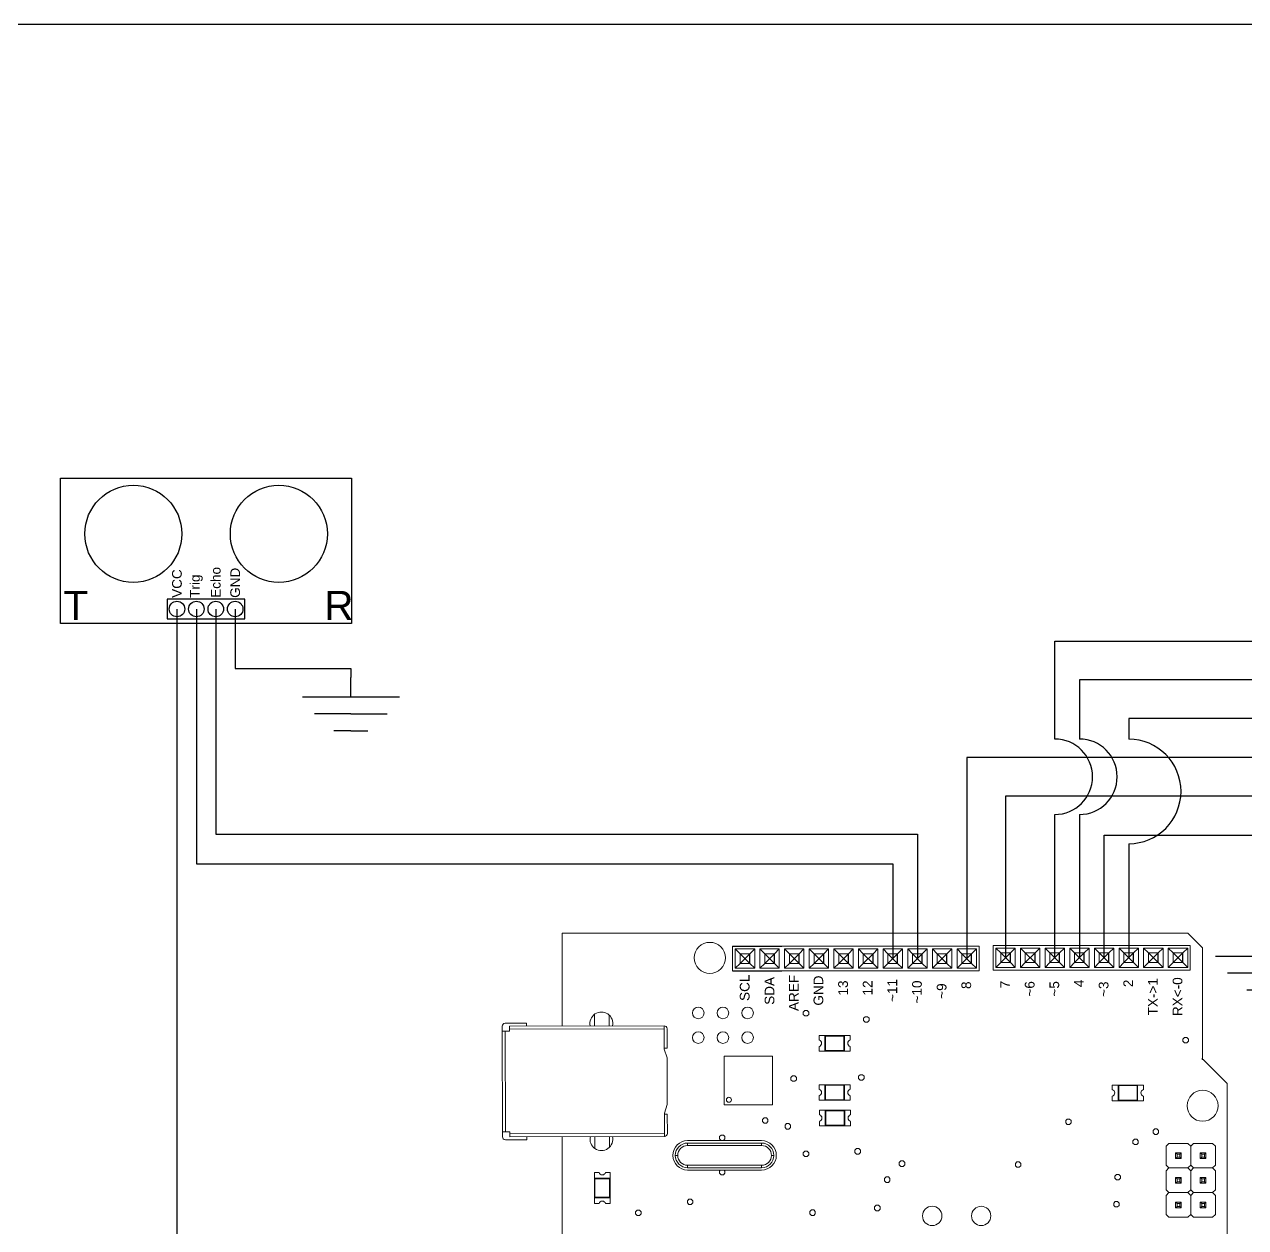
# Model space of a CAD drawing. Header units: millimetres. Extents: x -563 to 260, y 0 to 322.
# Drawn here: x 20.4 to 146.3, y 91 to 215 of the extents above; entities that cross this region are included whole.
import ezdxf

# ---------------------------------------------------------------- set-up
doc = ezdxf.new("R2010")
doc.units = ezdxf.units.MM
doc.header["$MEASUREMENT"] = 0
doc.linetypes.add('CONTINU', pattern=[0])
for name, color, linetype in [('1', 1, 'Continuous'), ('2', 2, 'CONTINU'), ('3', 3, 'CONTINU')]:
    doc.layers.add(name, color=color, linetype=linetype)
doc.styles.get("Standard").update_dxf_attribs({"font": 'arial.ttf'})

# ---------------------------------------------------------------- blocks, each defined once
blk = doc.blocks.new('HC SR-04')
for p, q in [((4, 2), (-4, 2)), ((-4, 2), (-4, 0)), ((4, 0), (4, 2)), ((-4, 0), (0, 0)), ((0, 0), (4, 0))]:
    blk.add_line(p, q)
blk.add_lwpolyline([(-15, 14.5), (15, 14.5), (15, -0.5), (-15, -0.5)], close=True)
for centre, radius in [((-7.5, 8.75), 5), ((7.5, 8.75), 5), ((-3, 1), 0.8), ((-1, 1), 0.8), ((1, 1), 0.8), ((3, 1), 0.8)]:
    blk.add_circle(centre, radius)
at = {"char_height": 1, "attachment_point": 4, "rotation": 90}
for s, insert in [('VCC', (-3, 2.15)), ('Echo', (1, 2.15)), ('GND', (3, 2.15)), ('Trig', (-1, 2.15))]:
    blk.add_mtext_dynamic_manual_height_columns(s, width=4.9234, gutter_width=25, heights=[0], dxfattribs=dict(at, insert=insert))
at = {"char_height": 3}
for s, insert, attachment_point in [('\\pxql;T', (-14.7, -0.13), 7), ('\\pxql;R', (17.01, -0.13), 9)]:
    blk.add_mtext_dynamic_manual_height_columns(s, width=4.8352, gutter_width=25, heights=[0], dxfattribs=dict(at, insert=insert, attachment_point=attachment_point))
blk = doc.blocks.new('GND')
for p, q in [((-336.84, 143.52), (-336.84, 145.52)), ((-341.84, 143.52), (-331.84, 143.52)), ((-336.84, 141.77), (-340.59, 141.77)), ((-336.84, 141.77), (-333.09, 141.77)), ((-336.84, 140.02), (-338.59, 140.02)), ((-336.84, 140.02), (-335.09, 140.02))]:
    blk.add_line(p, q)
blk = doc.blocks.new('Ground')
blk.add_blockref('GND', (336.84, -145.52))

msp = doc.modelspace()

# ---------------------------------------------------------------- linework, layer by layer
for p, q in [((250, 215), (10, 215)), ((36.11, 154.74), (36.11, 56.82)), ((38.11, 154.74), (38.11, 128.46)), ((40.11, 154.74), (40.11, 131.52)), ((42.11, 154.74), (42.11, 148.61)), ((126.6, 141.34), (126.6, 151.44)), ((126.6, 151.44), (180.81, 151.44)), ((42.11, 148.61), (54.04, 148.61)), ((54.04, 148.61), (54.04, 147.68)), ((180.81, 147.44), (129.14, 147.44)), ((129.14, 147.44), (129.14, 141.34)), ((180.81, 143.44), (134.22, 143.44)), ((134.22, 143.44), (134.22, 141.34)), ((180.81, 139.44), (117.52, 139.44)), ((117.52, 139.44), (117.52, 118.71)), ((180.81, 135.44), (121.52, 135.44)), ((121.52, 135.44), (121.52, 118.79)), ((126.6, 118.79), (126.6, 133.57)), ((129.14, 133.57), (129.14, 118.79)), ((40.11, 131.52), (112.44, 131.52)), ((112.44, 131.52), (112.44, 118.71)), ((131.68, 118.79), (131.68, 131.44)), ((131.68, 131.44), (180.81, 131.44)), ((134.22, 130.55), (134.22, 118.79)), ((38.11, 128.46), (109.9, 128.46)), ((109.9, 128.46), (109.9, 118.71))]:
    msp.add_line(p, q)
for centre, radius in [((126.6, 137.45), 3.89), ((129.14, 137.45), 3.89), ((134.22, 135.94), 5.39)]:
    msp.add_arc(centre, radius, 270, 90)
at = {"layer": '1', "color": 0, "linetype": 'Continuous', "lineweight": 15}
for p, q in [((93.39, 119.98), (93.39, 117.44)), ((93.66, 119.71), (95.66, 119.71)), ((93.66, 117.71), (93.66, 119.71)), ((94.16, 119.21), (93.66, 119.71)), ((95.66, 119.71), (95.16, 119.21)), ((95.66, 119.71), (95.66, 117.71)), ((96.7, 119.21), (96.2, 119.71)), ((96.2, 119.71), (98.2, 119.71)), ((96.2, 117.71), (96.2, 119.71)), ((98.2, 119.71), (97.7, 119.21)), ((98.2, 119.71), (98.2, 117.71)), ((118.79, 119.98), (98.47, 119.98)), ((98.74, 119.71), (100.74, 119.71)), ((98.74, 117.71), (98.74, 119.71)), ((99.24, 119.21), (98.74, 119.71)), ((100.74, 119.71), (100.24, 119.21)), ((100.74, 119.71), (100.74, 117.71)), ((101.78, 119.21), (101.28, 119.71)), ((101.28, 119.71), (103.28, 119.71)), ((101.28, 117.71), (101.28, 119.71)), ((103.28, 119.71), (102.78, 119.21)), ((103.28, 119.71), (103.28, 117.71)), ((104.32, 119.21), (103.82, 119.71)), ((103.82, 119.71), (105.82, 119.71)), ((103.82, 117.71), (103.82, 119.71)), ((105.82, 119.71), (105.32, 119.21)), ((105.82, 119.71), (105.82, 117.71)), ((106.86, 119.21), (106.36, 119.71)), ((106.36, 119.71), (108.36, 119.71)), ((106.36, 117.71), (106.36, 119.71)), ((108.36, 119.71), (107.86, 119.21)), ((108.36, 119.71), (108.36, 117.71)), ((109.4, 119.21), (108.9, 119.71)), ((108.9, 119.71), (110.9, 119.71)), ((108.9, 117.71), (108.9, 119.71)), ((110.9, 119.71), (110.4, 119.21)), ((110.9, 119.71), (110.9, 117.71)), ((111.44, 117.71), (111.44, 119.71)), ((111.94, 119.21), (111.44, 119.71)), ((111.44, 119.71), (113.44, 119.71)), ((113.44, 119.71), (112.94, 119.21)), ((113.44, 119.71), (113.44, 117.71)), ((114.48, 119.21), (113.98, 119.71)), ((113.98, 119.71), (115.98, 119.71)), ((113.98, 117.71), (113.98, 119.71)), ((115.98, 119.71), (115.48, 119.21)), ((115.98, 119.71), (115.98, 117.71)), ((116.52, 119.71), (118.52, 119.71)), ((116.52, 117.71), (116.52, 119.71)), ((117.02, 119.21), (116.52, 119.71)), ((118.52, 119.71), (118.02, 119.21)), ((118.52, 119.71), (118.52, 117.71)), ((118.79, 117.44), (118.79, 119.98)), ((120.25, 120.06), (120.25, 117.52)), ((140.57, 120.06), (120.25, 120.06)), ((120.52, 117.79), (120.52, 119.79)), ((121.02, 119.29), (120.52, 119.79)), ((120.52, 119.79), (122.52, 119.79)), ((122.52, 119.79), (122.02, 119.29)), ((122.52, 119.79), (122.52, 117.79)), ((123.06, 117.79), (123.06, 119.79)), ((123.56, 119.29), (123.06, 119.79)), ((123.06, 119.79), (125.06, 119.79)), ((125.06, 119.79), (124.56, 119.29)), ((125.06, 119.79), (125.06, 117.79)), ((126.1, 119.29), (125.6, 119.79)), ((125.6, 119.79), (127.6, 119.79)), ((125.6, 117.79), (125.6, 119.79)), ((127.6, 119.79), (127.1, 119.29)), ((127.6, 119.79), (127.6, 117.79)), ((128.14, 117.79), (128.14, 119.79)), ((128.64, 119.29), (128.14, 119.79)), ((128.14, 119.79), (130.14, 119.79)), ((130.14, 119.79), (129.64, 119.29)), ((130.14, 119.79), (130.14, 117.79)), ((130.68, 117.79), (130.68, 119.79)), ((131.18, 119.29), (130.68, 119.79)), ((130.68, 119.79), (132.68, 119.79)), ((132.68, 119.79), (132.18, 119.29)), ((132.68, 119.79), (132.68, 117.79)), ((133.22, 117.79), (133.22, 119.79)), ((133.72, 119.29), (133.22, 119.79)), ((133.22, 119.79), (135.22, 119.79)), ((135.22, 119.79), (134.72, 119.29)), ((135.22, 119.79), (135.22, 117.79)), ((135.76, 117.79), (135.76, 119.79)), ((136.26, 119.29), (135.76, 119.79)), ((135.76, 119.79), (137.76, 119.79)), ((137.76, 119.79), (137.26, 119.29)), ((137.76, 119.79), (137.76, 117.79)), ((138.3, 119.79), (140.3, 119.79)), ((138.3, 117.79), (138.3, 119.79)), ((138.8, 119.29), (138.3, 119.79)), ((140.3, 119.79), (139.8, 119.29)), ((140.3, 119.79), (140.3, 117.79)), ((140.57, 117.52), (140.57, 120.06)), ((95.16, 118.21), (95.16, 119.21)), ((97.7, 118.21), (97.7, 119.21)), ((100.24, 118.21), (100.24, 119.21)), ((102.78, 118.21), (102.78, 119.21)), ((105.32, 118.21), (105.32, 119.21)), ((107.86, 118.21), (107.86, 119.21)), ((110.4, 118.21), (110.4, 119.21)), ((112.94, 118.21), (112.94, 119.21)), ((115.48, 118.21), (115.48, 119.21)), ((118.02, 118.21), (118.02, 119.21)), ((122.02, 118.29), (122.02, 119.29)), ((124.56, 118.29), (124.56, 119.29)), ((127.1, 118.29), (127.1, 119.29)), ((129.64, 118.29), (129.64, 119.29)), ((132.18, 118.29), (132.18, 119.29)), ((134.72, 118.29), (134.72, 119.29)), ((137.26, 118.29), (137.26, 119.29)), ((139.8, 118.29), (139.8, 119.29)), ((94.16, 118.21), (93.66, 117.71)), ((95.66, 117.71), (93.66, 117.71)), ((95.66, 117.71), (95.16, 118.21)), ((96.7, 118.21), (96.2, 117.71)), ((98.2, 117.71), (96.2, 117.71)), ((98.2, 117.71), (97.7, 118.21)), ((98.47, 117.44), (118.79, 117.44)), ((99.24, 118.21), (98.74, 117.71)), ((100.74, 117.71), (98.74, 117.71)), ((100.74, 117.71), (100.24, 118.21)), ((101.78, 118.21), (101.28, 117.71)), ((103.28, 117.71), (101.28, 117.71)), ((103.28, 117.71), (102.78, 118.21)), ((104.32, 118.21), (103.82, 117.71)), ((105.82, 117.71), (103.82, 117.71)), ((105.82, 117.71), (105.32, 118.21)), ((106.86, 118.21), (106.36, 117.71)), ((108.36, 117.71), (106.36, 117.71)), ((108.36, 117.71), (107.86, 118.21)), ((109.4, 118.21), (108.9, 117.71)), ((110.9, 117.71), (108.9, 117.71)), ((110.9, 117.71), (110.4, 118.21)), ((111.94, 118.21), (111.44, 117.71)), ((113.44, 117.71), (111.44, 117.71)), ((113.44, 117.71), (112.94, 118.21)), ((114.48, 118.21), (113.98, 117.71)), ((115.98, 117.71), (113.98, 117.71)), ((115.98, 117.71), (115.48, 118.21)), ((117.02, 118.21), (116.52, 117.71)), ((118.52, 117.71), (116.52, 117.71)), ((118.52, 117.71), (118.02, 118.21)), ((120.25, 117.52), (140.57, 117.52)), ((121.02, 118.29), (120.52, 117.79)), ((122.52, 117.79), (120.52, 117.79)), ((122.52, 117.79), (122.02, 118.29)), ((123.56, 118.29), (123.06, 117.79)), ((125.06, 117.79), (123.06, 117.79)), ((125.06, 117.79), (124.56, 118.29)), ((126.1, 118.29), (125.6, 117.79)), ((127.6, 117.79), (125.6, 117.79)), ((127.6, 117.79), (127.1, 118.29)), ((128.64, 118.29), (128.14, 117.79)), ((130.14, 117.79), (128.14, 117.79)), ((130.14, 117.79), (129.64, 118.29)), ((131.18, 118.29), (130.68, 117.79)), ((132.68, 117.79), (130.68, 117.79)), ((132.68, 117.79), (132.18, 118.29)), ((133.72, 118.29), (133.22, 117.79)), ((135.22, 117.79), (133.22, 117.79)), ((135.22, 117.79), (134.72, 118.29)), ((136.26, 118.29), (135.76, 117.79)), ((137.76, 117.79), (135.76, 117.79)), ((137.76, 117.79), (137.26, 118.29)), ((138.8, 118.29), (138.3, 117.79)), ((140.3, 117.79), (138.3, 117.79)), ((140.3, 117.79), (139.8, 118.29)), ((100.67, 113.18), (100.83, 113.35)), ((100.83, 113.35), (101.06, 113.35)), ((101.06, 113.35), (101.23, 113.18)), ((69.93, 112.04), (72.13, 112.04)), ((72.13, 111.74), (72.13, 112.04)), ((100.67, 112.95), (100.67, 113.18)), ((100.83, 112.79), (100.67, 112.95)), ((101.06, 112.79), (100.83, 112.79)), ((101.23, 112.95), (101.06, 112.79)), ((101.23, 113.18), (101.23, 112.95)), ((106.89, 112.55), (107.05, 112.71)), ((106.89, 112.32), (106.89, 112.55)), ((107.05, 112.15), (106.89, 112.32)), ((107.05, 112.71), (107.28, 112.71)), ((107.28, 112.15), (107.05, 112.15)), ((107.28, 112.71), (107.45, 112.55)), ((107.45, 112.32), (107.28, 112.15)), ((107.45, 112.55), (107.45, 112.32)), ((69.66, 100.34), (69.63, 111.74)), ((70.38, 111.24), (69.63, 111.24)), ((69.93, 111.24), (69.96, 100.84)), ((86.33, 111.78), (70.38, 111.74)), ((70.38, 111.74), (70.38, 111.24)), ((70.38, 111.44), (86.33, 111.48)), ((86.34, 109.38), (86.33, 111.78)), ((86.63, 111.48), (86.64, 109.48)), ((102.31, 110.78), (105.51, 110.78)), ((102.31, 110.78), (102.31, 110.31)), ((102.31, 109.64), (102.31, 109.18)), ((102.96, 110.72), (102.91, 110.78)), ((102.91, 110.78), (102.91, 109.18)), ((102.96, 110.72), (102.96, 109.23)), ((104.85, 110.72), (102.96, 110.72)), ((104.85, 110.72), (104.91, 110.78)), ((104.85, 109.23), (104.85, 110.72)), ((104.91, 109.18), (104.91, 110.78)), ((105.51, 110.78), (105.51, 110.31)), ((105.51, 109.64), (105.51, 109.18)), ((139.81, 110.41), (139.97, 110.58)), ((139.81, 110.18), (139.81, 110.41)), ((139.97, 110.02), (139.81, 110.18)), ((139.97, 110.58), (140.2, 110.58)), ((140.2, 110.02), (139.97, 110.02)), ((140.2, 110.58), (140.37, 110.41)), ((140.37, 110.18), (140.2, 110.02)), ((140.37, 110.41), (140.37, 110.18)), ((86.64, 109.48), (86.34, 109.48)), ((86.64, 108.48), (86.34, 109.38)), ((86.65, 103.68), (86.64, 108.48)), ((92.51, 103.64), (92.51, 108.64)), ((92.51, 108.64), (97.51, 108.64)), ((97.51, 108.64), (97.51, 103.64)), ((102.31, 109.18), (105.51, 109.18)), ((102.96, 109.23), (102.91, 109.18)), ((102.96, 109.23), (104.85, 109.23)), ((104.85, 109.23), (104.91, 109.18)), ((99.4, 106.45), (99.56, 106.61)), ((99.4, 106.22), (99.4, 106.45)), ((99.56, 106.06), (99.4, 106.22)), ((99.56, 106.61), (99.79, 106.61)), ((99.79, 106.06), (99.56, 106.06)), ((99.79, 106.61), (99.96, 106.45)), ((99.96, 106.22), (99.79, 106.06)), ((99.96, 106.45), (99.96, 106.22)), ((106.38, 106.58), (106.55, 106.74)), ((106.38, 106.35), (106.38, 106.58)), ((106.55, 106.18), (106.38, 106.35)), ((106.55, 106.74), (106.78, 106.74)), ((106.78, 106.18), (106.55, 106.18)), ((106.78, 106.74), (106.94, 106.58)), ((106.94, 106.35), (106.78, 106.18)), ((106.94, 106.58), (106.94, 106.35)), ((102.31, 105.7), (105.51, 105.7)), ((102.31, 105.7), (102.31, 105.24)), ((102.31, 104.57), (102.31, 104.1)), ((102.96, 105.65), (102.91, 105.7)), ((102.91, 105.7), (102.91, 104.1)), ((102.96, 105.65), (102.96, 104.16)), ((104.85, 105.65), (102.96, 105.65)), ((104.85, 105.65), (104.91, 105.7)), ((104.85, 104.16), (104.85, 105.65)), ((104.91, 104.1), (104.91, 105.7)), ((105.51, 105.7), (105.51, 105.24)), ((105.51, 104.57), (105.51, 104.1)), ((132.53, 105.66), (135.73, 105.66)), ((132.53, 105.66), (132.53, 105.2)), ((132.53, 104.53), (132.53, 104.06)), ((133.19, 105.61), (133.13, 105.66)), ((133.13, 105.66), (133.13, 104.06)), ((133.19, 105.61), (133.19, 104.12)), ((135.08, 105.61), (133.19, 105.61)), ((135.08, 105.61), (135.13, 105.66)), ((135.08, 104.12), (135.08, 105.61)), ((135.13, 104.06), (135.13, 105.66)), ((135.73, 105.66), (135.73, 105.2)), ((135.73, 104.53), (135.73, 104.06)), ((86.65, 103.68), (86.35, 102.78)), ((97.51, 103.64), (92.51, 103.64)), ((102.31, 104.1), (105.51, 104.1)), ((102.96, 104.16), (102.91, 104.1)), ((102.96, 104.16), (104.85, 104.16)), ((104.85, 104.16), (104.91, 104.1)), ((132.53, 104.06), (135.73, 104.06)), ((133.19, 104.12), (133.13, 104.06)), ((133.19, 104.12), (135.08, 104.12)), ((135.08, 104.12), (135.13, 104.06)), ((86.35, 102.78), (86.36, 100.38)), ((86.65, 102.68), (86.35, 102.68)), ((86.66, 100.68), (86.65, 102.68)), ((96.48, 102.13), (96.64, 102.3)), ((96.48, 101.9), (96.48, 102.13)), ((96.64, 102.3), (96.87, 102.3)), ((96.87, 102.3), (97.03, 102.13)), ((97.03, 102.13), (97.03, 101.9)), ((102.34, 103.07), (105.54, 103.07)), ((102.34, 103.07), (102.34, 102.6)), ((102.99, 103.02), (102.94, 103.07)), ((102.94, 103.07), (102.94, 101.47)), ((102.99, 103.02), (102.99, 101.52)), ((104.89, 103.02), (102.99, 103.02)), ((104.89, 103.02), (104.94, 103.07)), ((104.89, 101.52), (104.89, 103.02)), ((104.94, 101.47), (104.94, 103.07)), ((105.54, 103.07), (105.54, 102.6)), ((127.72, 102.01), (127.88, 102.17)), ((127.72, 101.77), (127.72, 102.01)), ((127.88, 102.17), (128.11, 102.17)), ((128.11, 102.17), (128.28, 102.01)), ((128.28, 102.01), (128.28, 101.77)), ((70.41, 100.84), (69.66, 100.84)), ((70.41, 100.34), (70.41, 100.84)), ((96.64, 101.74), (96.48, 101.9)), ((96.87, 101.74), (96.64, 101.74)), ((97.03, 101.9), (96.87, 101.74)), ((98.79, 101.52), (98.95, 101.69)), ((98.79, 101.29), (98.79, 101.52)), ((98.95, 101.13), (98.79, 101.29)), ((98.95, 101.69), (99.18, 101.69)), ((99.18, 101.13), (98.95, 101.13)), ((99.18, 101.69), (99.35, 101.52)), ((99.35, 101.29), (99.18, 101.13)), ((99.35, 101.52), (99.35, 101.29)), ((102.34, 101.93), (102.34, 101.47)), ((102.34, 101.47), (105.54, 101.47)), ((102.99, 101.52), (102.94, 101.47)), ((102.99, 101.52), (104.89, 101.52)), ((104.89, 101.52), (104.94, 101.47)), ((105.54, 101.93), (105.54, 101.47)), ((127.88, 101.61), (127.72, 101.77)), ((128.11, 101.61), (127.88, 101.61)), ((128.28, 101.77), (128.11, 101.61)), ((136.73, 100.99), (136.9, 101.15)), ((136.73, 100.76), (136.73, 100.99)), ((136.9, 100.59), (136.73, 100.76)), ((136.9, 101.15), (137.13, 101.15)), ((137.13, 101.15), (137.29, 100.99)), ((137.29, 100.76), (137.13, 100.59)), ((137.29, 100.99), (137.29, 100.76)), ((69.96, 100.04), (72.16, 100.04)), ((70.41, 100.64), (86.36, 100.68)), ((86.36, 100.38), (70.41, 100.34)), ((72.16, 100.34), (72.16, 100.04)), ((88.75, 99.94), (96.37, 99.94)), ((88.75, 99.69), (88.75, 99.43)), ((88.75, 99.69), (96.37, 99.69)), ((92.03, 100.36), (92.19, 100.52)), ((92.03, 100.12), (92.03, 100.36)), ((92.19, 99.96), (92.03, 100.12)), ((92.19, 100.52), (92.43, 100.52)), ((92.43, 99.96), (92.19, 99.96)), ((92.43, 100.52), (92.59, 100.36)), ((92.59, 100.12), (92.43, 99.96)), ((92.59, 100.36), (92.59, 100.12)), ((96.37, 99.43), (96.37, 99.69)), ((134.65, 99.92), (134.82, 100.09)), ((134.65, 99.69), (134.65, 99.92)), ((134.82, 99.53), (134.65, 99.69)), ((134.82, 100.09), (135.05, 100.09)), ((135.05, 99.53), (134.82, 99.53)), ((135.05, 100.09), (135.21, 99.92)), ((135.21, 99.69), (135.05, 99.53)), ((135.21, 99.92), (135.21, 99.69)), ((137.13, 100.59), (136.9, 100.59)), ((138.37, 99.66), (138.07, 99.36)), ((140.31, 99.66), (138.37, 99.66)), ((140.61, 99.36), (140.31, 99.66)), ((140.91, 99.66), (140.61, 99.36)), ((142.85, 99.66), (140.91, 99.66)), ((143.15, 99.36), (142.85, 99.66)), ((87.48, 98.42), (87.74, 98.42)), ((96.37, 99.43), (88.75, 99.43)), ((97.39, 98.42), (97.64, 98.42)), ((100.67, 98.7), (100.83, 98.87)), ((100.67, 98.47), (100.67, 98.7)), ((100.83, 98.31), (100.67, 98.47)), ((100.83, 98.87), (101.06, 98.87)), ((101.06, 98.31), (100.83, 98.31)), ((101.06, 98.87), (101.23, 98.7)), ((101.23, 98.47), (101.06, 98.31)), ((101.23, 98.7), (101.23, 98.47)), ((106, 98.96), (106.16, 99.12)), ((106, 98.73), (106, 98.96)), ((106.16, 98.56), (106, 98.73)), ((106.16, 99.12), (106.4, 99.12)), ((106.4, 98.56), (106.16, 98.56)), ((106.4, 99.12), (106.56, 98.96)), ((106.56, 98.73), (106.4, 98.56)), ((106.56, 98.96), (106.56, 98.73)), ((138.07, 99.36), (138.07, 97.42)), ((139.05, 98.09), (139.05, 98.69)), ((139.05, 98.69), (139.2, 98.54)), ((139.05, 98.69), (139.63, 98.69)), ((139.05, 98.09), (139.2, 98.24)), ((139.48, 98.54), (139.63, 98.69)), ((139.48, 98.24), (139.63, 98.09)), ((139.63, 98.69), (139.63, 98.09)), ((140.61, 99.36), (140.61, 97.42)), ((141.59, 98.09), (141.59, 98.69)), ((141.59, 98.69), (141.74, 98.54)), ((141.59, 98.69), (142.17, 98.69)), ((141.59, 98.09), (141.74, 98.24)), ((142.02, 98.54), (142.17, 98.69)), ((142.02, 98.24), (142.17, 98.09)), ((142.17, 98.69), (142.17, 98.09)), ((143.15, 97.42), (143.15, 99.36)), ((88.75, 97.4), (96.37, 97.4)), ((88.75, 97.15), (88.75, 97.4)), ((96.37, 97.15), (88.75, 97.15)), ((96.37, 97.4), (96.37, 97.15)), ((110.57, 97.69), (110.74, 97.85)), ((110.57, 97.46), (110.57, 97.69)), ((110.74, 97.29), (110.57, 97.46)), ((110.74, 97.85), (110.97, 97.85)), ((110.97, 97.29), (110.74, 97.29)), ((110.97, 97.85), (111.13, 97.69)), ((111.13, 97.46), (110.97, 97.29)), ((111.13, 97.69), (111.13, 97.46)), ((122.54, 97.59), (122.7, 97.75)), ((122.54, 97.35), (122.54, 97.59)), ((122.7, 97.19), (122.54, 97.35)), ((122.7, 97.75), (122.93, 97.75)), ((122.93, 97.19), (122.7, 97.19)), ((122.93, 97.75), (123.09, 97.59)), ((123.09, 97.35), (122.93, 97.19)), ((123.09, 97.59), (123.09, 97.35)), ((138.07, 97.42), (138.37, 97.12)), ((138.37, 97.12), (138.07, 96.82)), ((140.31, 97.12), (138.37, 97.12)), ((139.63, 98.09), (139.05, 98.09)), ((140.31, 97.12), (140.61, 97.42)), ((140.61, 96.82), (140.31, 97.12)), ((140.61, 97.42), (140.91, 97.12)), ((140.91, 97.12), (140.61, 96.82)), ((142.85, 97.12), (140.91, 97.12)), ((142.17, 98.09), (141.59, 98.09)), ((142.85, 97.12), (143.15, 97.42)), ((143.15, 96.82), (142.85, 97.12)), ((79.15, 93.46), (79.15, 96.66)), ((79.15, 96.66), (79.62, 96.66)), ((79.2, 96.01), (79.15, 96.06)), ((80.75, 96.06), (79.15, 96.06)), ((80.7, 96.01), (79.2, 96.01)), ((79.2, 96.01), (79.2, 94.11)), ((80.29, 96.66), (80.75, 96.66)), ((80.7, 96.01), (80.75, 96.06)), ((80.7, 94.11), (80.7, 96.01)), ((80.75, 93.46), (80.75, 96.66)), ((96.37, 96.89), (88.75, 96.89)), ((92.03, 96.8), (92.12, 96.89)), ((92.03, 96.57), (92.03, 96.8)), ((92.19, 96.4), (92.03, 96.57)), ((92.43, 96.4), (92.19, 96.4)), ((92.59, 96.57), (92.43, 96.4)), ((92.5, 96.89), (92.59, 96.8)), ((92.59, 96.8), (92.59, 96.57)), ((109.05, 96.04), (109.21, 96.2)), ((109.05, 95.81), (109.05, 96.04)), ((109.21, 95.64), (109.05, 95.81)), ((109.21, 96.2), (109.44, 96.2)), ((109.44, 96.2), (109.61, 96.04)), ((109.61, 95.81), (109.44, 95.64)), ((109.61, 96.04), (109.61, 95.81)), ((132.8, 96.29), (132.96, 96.45)), ((132.8, 96.06), (132.8, 96.29)), ((132.96, 95.9), (132.8, 96.06)), ((132.96, 96.45), (133.19, 96.45)), ((133.19, 95.9), (132.96, 95.9)), ((133.19, 96.45), (133.36, 96.29)), ((133.36, 96.06), (133.19, 95.9)), ((133.36, 96.29), (133.36, 96.06)), ((138.07, 96.82), (138.07, 94.88)), ((139.05, 95.55), (139.05, 96.15)), ((139.05, 96.15), (139.2, 96)), ((139.05, 96.15), (139.63, 96.15)), ((139.05, 95.55), (139.2, 95.7)), ((139.48, 96), (139.63, 96.15)), ((139.48, 95.7), (139.63, 95.55)), ((139.63, 96.15), (139.63, 95.55)), ((140.61, 96.82), (140.61, 94.88)), ((141.59, 95.55), (141.59, 96.15)), ((141.59, 96.15), (141.74, 96)), ((141.59, 96.15), (142.17, 96.15)), ((141.59, 95.55), (141.74, 95.7)), ((142.02, 96), (142.17, 96.15)), ((142.02, 95.7), (142.17, 95.55)), ((142.17, 96.15), (142.17, 95.55)), ((143.15, 94.88), (143.15, 96.82)), ((109.44, 95.64), (109.21, 95.64)), ((138.07, 94.88), (138.37, 94.58)), ((138.37, 94.58), (138.07, 94.28)), ((140.31, 94.58), (138.37, 94.58)), ((139.63, 95.55), (139.05, 95.55)), ((140.31, 94.58), (140.61, 94.88)), ((140.61, 94.28), (140.31, 94.58)), ((140.61, 94.88), (140.91, 94.58)), ((140.91, 94.58), (140.61, 94.28)), ((142.85, 94.58), (140.91, 94.58)), ((142.17, 95.55), (141.59, 95.55)), ((142.85, 94.58), (143.15, 94.88)), ((143.15, 94.28), (142.85, 94.58)), ((79.2, 94.11), (79.15, 94.06)), ((79.15, 94.06), (80.75, 94.06)), ((79.15, 93.46), (79.62, 93.46)), ((79.2, 94.11), (80.7, 94.11)), ((80.29, 93.46), (80.75, 93.46)), ((80.7, 94.11), (80.75, 94.06)), ((88.73, 93.75), (88.89, 93.91)), ((88.73, 93.52), (88.73, 93.75)), ((88.89, 93.36), (88.73, 93.52)), ((88.89, 93.91), (89.12, 93.91)), ((89.12, 93.36), (88.89, 93.36)), ((89.12, 93.91), (89.29, 93.75)), ((89.29, 93.52), (89.12, 93.36)), ((89.29, 93.75), (89.29, 93.52)), ((108.03, 93.12), (108.2, 93.28)), ((108.2, 93.28), (108.43, 93.28)), ((108.43, 93.28), (108.59, 93.12)), ((132.67, 93.5), (132.83, 93.66)), ((132.67, 93.27), (132.67, 93.5)), ((132.83, 93.1), (132.67, 93.27)), ((132.83, 93.66), (133.07, 93.66)), ((133.07, 93.66), (133.23, 93.5)), ((133.23, 93.27), (133.07, 93.1)), ((133.23, 93.5), (133.23, 93.27)), ((138.07, 94.28), (138.07, 92.34)), ((139.05, 93.01), (139.05, 93.61)), ((139.05, 93.61), (139.2, 93.46)), ((139.05, 93.61), (139.63, 93.61)), ((139.05, 93.01), (139.2, 93.16)), ((139.48, 93.46), (139.63, 93.61)), ((139.48, 93.16), (139.63, 93.01)), ((139.63, 93.61), (139.63, 93.01)), ((140.61, 94.28), (140.61, 92.34)), ((141.59, 93.61), (141.74, 93.46)), ((141.59, 93.61), (142.17, 93.61)), ((141.59, 93.01), (141.59, 93.61)), ((141.59, 93.01), (141.74, 93.16)), ((142.02, 93.46), (142.17, 93.61)), ((142.02, 93.16), (142.17, 93.01)), ((142.17, 93.61), (142.17, 93.01)), ((143.15, 92.34), (143.15, 94.28)), ((83.39, 92.61), (83.56, 92.77)), ((83.39, 92.38), (83.39, 92.61)), ((83.56, 92.21), (83.39, 92.38)), ((83.56, 92.77), (83.79, 92.77)), ((83.79, 92.21), (83.56, 92.21)), ((83.79, 92.77), (83.95, 92.61)), ((83.95, 92.38), (83.79, 92.21)), ((83.95, 92.61), (83.95, 92.38)), ((101.35, 92.63), (101.52, 92.8)), ((101.35, 92.4), (101.35, 92.63)), ((101.52, 92.24), (101.35, 92.4)), ((101.52, 92.8), (101.75, 92.8)), ((101.75, 92.24), (101.52, 92.24)), ((101.75, 92.8), (101.91, 92.63)), ((101.91, 92.4), (101.75, 92.24)), ((101.91, 92.63), (101.91, 92.4)), ((108.03, 92.88), (108.03, 93.12)), ((108.2, 92.72), (108.03, 92.88)), ((108.43, 92.72), (108.2, 92.72)), ((108.59, 92.88), (108.43, 92.72)), ((108.59, 93.12), (108.59, 92.88)), ((133.07, 93.1), (132.83, 93.1)), ((138.07, 92.34), (138.37, 92.04)), ((138.37, 92.04), (140.31, 92.04)), ((139.63, 93.01), (139.05, 93.01)), ((140.31, 92.04), (140.61, 92.34)), ((140.61, 92.34), (140.91, 92.04)), ((140.91, 92.04), (142.85, 92.04)), ((142.17, 93.01), (141.59, 93.01)), ((142.85, 92.04), (143.15, 92.34))]:
    msp.add_line(p, q, dxfattribs=at)
at = {"layer": '1', "color": 0}
for p, q in [((93.39, 119.98), (98.47, 119.98)), ((93.39, 117.44), (98.47, 117.44))]:
    msp.add_line(p, q, dxfattribs=at)
at = {"layer": '1', "color": 0, "linetype": 'Continuous', "lineweight": 15}
for centre, radius in [((91.04, 118.78), 1.6), ((89.85, 113.1), 0.599), ((92.39, 113.1), 0.599), ((94.93, 113.1), 0.599), ((89.85, 110.56), 0.599), ((92.39, 110.56), 0.599), ((94.93, 110.56), 0.599), ((141.84, 103.54), 1.6), ((93.01, 104.15), 0.257), ((93.01, 104.15), 0.257), ((113.96, 92.18), 1), ((119.01, 92.18), 0.996)]:
    msp.add_circle(centre, radius, dxfattribs=at)
for centre, radius, start, end in [((69.93, 111.74), 0.3, 90.1387, 180.1387), ((79.86, 112.02), 1.18, 347.5179, 192.7596), ((86.33, 111.48), 0.3, 0.1387, 90.1387), ((102.21, 109.98), 0.35, 286.6015, 73.3985), ((105.61, 109.98), 0.35, 106.6015, 253.3985), ((102.21, 104.9), 0.35, 286.6015, 73.3985), ((105.61, 104.9), 0.35, 106.6015, 253.3985), ((132.43, 104.86), 0.35, 286.6015, 73.3985), ((135.83, 104.86), 0.35, 106.6015, 253.3985), ((102.24, 102.27), 0.35, 286.6015, 73.3985), ((105.64, 102.27), 0.35, 106.6015, 253.3985), ((69.96, 100.34), 0.3, 180.1387, 270.1387), ((79.86, 100.08), 1.17, 166.1472, 14.1302), ((86.36, 100.68), 0.3, 270.1387, 0.1387), ((88.75, 98.42), 1.52, 90, 270), ((88.75, 98.42), 1.27, 90, 270), ((96.37, 98.42), 1.52, 270, 90), ((96.37, 98.42), 1.27, 270, 90), ((88.75, 98.42), 1.02, 90, 270), ((96.37, 98.42), 1.02, 270, 90), ((79.95, 96.76), 0.35, 196.6015, 343.3985), ((79.95, 93.36), 0.35, 16.6015, 163.3985)]:
    msp.add_arc(centre, radius, start, end, dxfattribs=at)
for points, knots in [([(79.16, 111.76), (79.16, 111.76), (79.16, 111.77), (79.16, 111.82), (79.16, 111.96), (79.16, 112.26), (79.16, 112.62), (79.16, 112.84), (79.16, 112.93)], [0, 0, 0, 0, 0.041032, 0.092207, 0.227685, 0.500062, 0.798851, 1, 1, 1, 1]), ([(80.66, 111.76), (80.66, 111.77), (80.66, 111.77), (80.66, 111.82), (80.66, 111.97), (80.66, 112.27), (80.66, 112.61), (80.66, 112.81), (80.66, 112.88)], [0, 0, 0, 0, 0.042814, 0.096212, 0.237574, 0.52178, 0.833544, 1, 1, 1, 1]), ([(79.19, 100.36), (79.19, 100.36), (79.19, 100.35), (79.19, 100.3), (79.19, 100.15), (79.19, 99.86), (79.19, 99.48), (79.19, 99.24), (79.19, 99.13)], [0, 0, 0, 0, 0.039418, 0.088579, 0.218728, 0.48039, 0.767423, 1, 1, 1, 1]), ([(80.69, 100.36), (80.69, 100.36), (80.69, 100.35), (80.69, 100.31), (80.69, 100.16), (80.69, 99.86), (80.69, 99.52), (80.69, 99.32), (80.69, 99.26)], [0, 0, 0, 0, 0.043166, 0.0970028, 0.2395278, 0.5260709, 0.840399, 1, 1, 1, 1])]:
    msp.add_open_spline(points, degree=3, knots=knots, dxfattribs=at)
at = {"layer": '2', "color": 0, "linetype": 'Continuous', "lineweight": 15}
for p, q in [((94.16, 119.21), (94.16, 118.21)), ((95.16, 119.21), (94.16, 119.21)), ((96.7, 119.21), (96.7, 118.21)), ((97.7, 119.21), (96.7, 119.21)), ((99.24, 119.21), (99.24, 118.21)), ((100.24, 119.21), (99.24, 119.21)), ((101.78, 119.21), (101.78, 118.21)), ((102.78, 119.21), (101.78, 119.21)), ((104.32, 119.21), (104.32, 118.21)), ((105.32, 119.21), (104.32, 119.21)), ((106.86, 119.21), (106.86, 118.21)), ((107.86, 119.21), (106.86, 119.21)), ((109.4, 119.21), (109.4, 118.21)), ((110.4, 119.21), (109.4, 119.21)), ((111.94, 119.21), (111.94, 118.21)), ((112.94, 119.21), (111.94, 119.21)), ((114.48, 119.21), (114.48, 118.21)), ((115.48, 119.21), (114.48, 119.21)), ((117.02, 119.21), (117.02, 118.21)), ((118.02, 119.21), (117.02, 119.21)), ((121.02, 119.29), (121.02, 118.29)), ((122.02, 119.29), (121.02, 119.29)), ((123.56, 119.29), (123.56, 118.29)), ((124.56, 119.29), (123.56, 119.29)), ((126.1, 119.29), (126.1, 118.29)), ((127.1, 119.29), (126.1, 119.29)), ((128.64, 119.29), (128.64, 118.29)), ((129.64, 119.29), (128.64, 119.29)), ((131.18, 119.29), (131.18, 118.29)), ((132.18, 119.29), (131.18, 119.29)), ((133.72, 119.29), (133.72, 118.29)), ((134.72, 119.29), (133.72, 119.29)), ((136.26, 119.29), (136.26, 118.29)), ((137.26, 119.29), (136.26, 119.29)), ((138.8, 119.29), (138.8, 118.29)), ((139.8, 119.29), (138.8, 119.29)), ((94.16, 118.21), (95.16, 118.21)), ((96.7, 118.21), (97.7, 118.21)), ((99.24, 118.21), (100.24, 118.21)), ((101.78, 118.21), (102.78, 118.21)), ((104.32, 118.21), (105.32, 118.21)), ((106.86, 118.21), (107.86, 118.21)), ((109.4, 118.21), (110.4, 118.21)), ((111.94, 118.21), (112.94, 118.21)), ((114.48, 118.21), (115.48, 118.21)), ((117.02, 118.21), (118.02, 118.21)), ((121.02, 118.29), (122.02, 118.29)), ((123.56, 118.29), (124.56, 118.29)), ((126.1, 118.29), (127.1, 118.29)), ((128.64, 118.29), (129.64, 118.29)), ((131.18, 118.29), (132.18, 118.29)), ((133.72, 118.29), (134.72, 118.29)), ((136.26, 118.29), (137.26, 118.29)), ((138.8, 118.29), (139.8, 118.29)), ((139.2, 98.54), (139.2, 98.24)), ((139.48, 98.54), (139.2, 98.54)), ((139.2, 98.24), (139.48, 98.24)), ((139.48, 98.24), (139.48, 98.54)), ((141.74, 98.54), (141.74, 98.24)), ((142.02, 98.54), (141.74, 98.54)), ((141.74, 98.24), (142.02, 98.24)), ((142.02, 98.24), (142.02, 98.54)), ((139.2, 96), (139.2, 95.7)), ((139.48, 96), (139.2, 96)), ((139.2, 95.7), (139.48, 95.7)), ((139.48, 95.7), (139.48, 96)), ((141.74, 96), (141.74, 95.7)), ((142.02, 96), (141.74, 96)), ((141.74, 95.7), (142.02, 95.7)), ((142.02, 95.7), (142.02, 96)), ((139.2, 93.46), (139.2, 93.16)), ((139.48, 93.46), (139.2, 93.46)), ((139.2, 93.16), (139.48, 93.16)), ((139.48, 93.16), (139.48, 93.46)), ((141.74, 93.46), (141.74, 93.16)), ((142.02, 93.46), (141.74, 93.46)), ((141.74, 93.16), (142.02, 93.16)), ((142.02, 93.16), (142.02, 93.46))]:
    msp.add_line(p, q, dxfattribs=at)
at = {"layer": '2', "color": 0}
for p, q in [((94.16, 119.21), (95.16, 118.21)), ((95.16, 119.21), (94.16, 118.21)), ((95.16, 118.21), (95.16, 119.21)), ((96.7, 119.21), (97.7, 118.21)), ((97.7, 119.21), (96.7, 118.21)), ((97.7, 118.21), (97.7, 119.21)), ((99.24, 119.21), (100.24, 118.21)), ((100.24, 119.21), (99.24, 118.21)), ((100.24, 118.21), (100.24, 119.21)), ((101.78, 119.21), (102.78, 118.21)), ((102.78, 119.21), (101.78, 118.21)), ((102.78, 118.21), (102.78, 119.21)), ((104.32, 119.21), (105.32, 118.21)), ((105.32, 119.21), (104.32, 118.21)), ((105.32, 118.21), (105.32, 119.21)), ((106.86, 119.21), (107.86, 118.21)), ((107.86, 119.21), (106.86, 118.21)), ((107.86, 118.21), (107.86, 119.21)), ((109.4, 119.21), (110.4, 118.21)), ((110.4, 119.21), (109.4, 118.21)), ((110.4, 118.21), (110.4, 119.21)), ((111.94, 119.21), (112.94, 118.21)), ((112.94, 119.21), (111.94, 118.21)), ((112.94, 118.21), (112.94, 119.21)), ((114.48, 119.21), (115.48, 118.21)), ((115.48, 119.21), (114.48, 118.21)), ((115.48, 118.21), (115.48, 119.21)), ((117.02, 119.21), (118.02, 118.21)), ((118.02, 119.21), (117.02, 118.21)), ((118.02, 118.21), (118.02, 119.21)), ((121.02, 119.29), (122.02, 118.29)), ((122.02, 119.29), (121.02, 118.29)), ((122.02, 118.29), (122.02, 119.29)), ((123.56, 119.29), (124.56, 118.29)), ((124.56, 119.29), (123.56, 118.29)), ((124.56, 118.29), (124.56, 119.29)), ((126.1, 119.29), (127.1, 118.29)), ((127.1, 119.29), (126.1, 118.29)), ((127.1, 118.29), (127.1, 119.29)), ((128.64, 119.29), (129.64, 118.29)), ((129.64, 119.29), (128.64, 118.29)), ((129.64, 118.29), (129.64, 119.29)), ((131.18, 119.29), (132.18, 118.29)), ((132.18, 119.29), (131.18, 118.29)), ((132.18, 118.29), (132.18, 119.29)), ((133.72, 119.29), (134.72, 118.29)), ((134.72, 119.29), (133.72, 118.29)), ((134.72, 118.29), (134.72, 119.29)), ((136.26, 119.29), (137.26, 118.29)), ((137.26, 119.29), (136.26, 118.29)), ((137.26, 118.29), (137.26, 119.29)), ((138.8, 119.29), (139.8, 118.29)), ((139.8, 119.29), (138.8, 118.29)), ((139.8, 118.29), (139.8, 119.29))]:
    msp.add_line(p, q, dxfattribs=at)
at = {"layer": '3', "color": 0, "linetype": 'Continuous', "lineweight": 15}
for p, q in [((75.8, 121.32), (140.32, 121.32)), ((75.8, 111.75), (75.8, 121.32)), ((140.32, 121.32), (141.84, 119.8)), ((141.84, 119.8), (141.84, 108.43)), ((141.88, 108.32), (144.38, 105.83)), ((144.38, 105.83), (144.38, 73.06)), ((75.8, 80.82), (75.8, 100.35))]:
    msp.add_line(p, q, dxfattribs=at)
msp.add_arc((141.84, 108.37), 0.0635, 90, 315, dxfattribs=at)

# ---------------------------------------------------------------- block references
for name, p in [('HC SR-04', (39.11, 153.74)), ('Ground', (54.04, 147.68)), ('Ground', (148.15, 120.96))]:
    msp.add_blockref(name, p)

# ---------------------------------------------------------------- texts
at = {"layer": '2', "color": 0}
for s, p in [('SCL', (95.13, 114.34)), ('SDA', (97.69, 113.94)), ('AREF', (100.19, 113.3)), ('GND', (102.73, 113.86)), ('13', (105.27, 114.9)), ('12', (107.81, 114.9)), ('~11', (110.35, 114.23)), ('~10', (112.89, 114.08)), ('~9', (115.43, 114.56)), ('8', (117.97, 115.57)), ('7', (121.97, 115.65)), ('~6', (124.51, 114.79)), ('~5', (127.05, 114.79)), ('4', (129.59, 115.76)), ('~3', (132.13, 114.75)), ('2', (134.67, 115.76)), ('TX->1', (137.21, 112.85)), ('RX<-0', (139.75, 112.78))]:
    msp.add_text(s, height=1, rotation=90, dxfattribs=at).set_placement(p)

doc.saveas('drawing.dxf')
